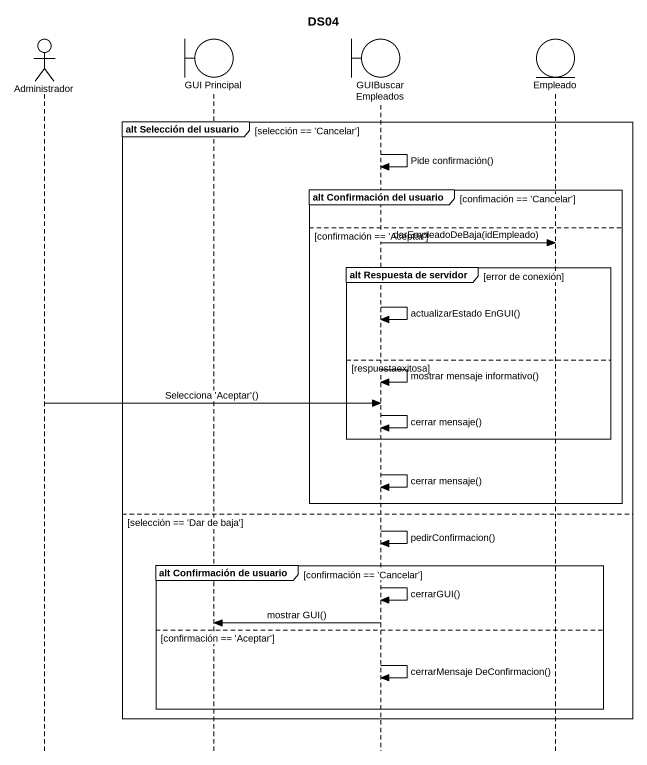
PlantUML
@startuml
title DS04
hide footbox
actor Administrador
boundary "GUI Principal" as GUI_Principal
boundary "GUIBuscar Empleados" as GUIBuscar_Empleados
entity Empleado

group alt Selección del usuario [selección == 'Cancelar']
  GUIBuscar_Empleados -> GUIBuscar_Empleados : Pide confirmación()
  group alt Confirmación del usuario [confimación == 'Cancelar']
  else confirmación == 'Aceptar'
    GUIBuscar_Empleados -> Empleado : darEmpleadoDeBaja(idEmpleado)
    group alt Respuesta de servidor [error de conexión]
      GUIBuscar_Empleados -> GUIBuscar_Empleados : actualizarEstado EnGUI()
    else respuestaexitosa
      GUIBuscar_Empleados -> GUIBuscar_Empleados : mostrar mensaje informativo()
      Administrador -> GUIBuscar_Empleados : Selecciona 'Aceptar'()
      GUIBuscar_Empleados -> GUIBuscar_Empleados : cerrar mensaje()
    end
    GUIBuscar_Empleados -> GUIBuscar_Empleados : cerrar mensaje()
  end
else selección == 'Dar de baja'
  GUIBuscar_Empleados -> GUIBuscar_Empleados : pedirConfirmacion()
  group alt Confirmación de usuario [confirmación == 'Cancelar']
    GUIBuscar_Empleados -> GUIBuscar_Empleados : cerrarGUI()
    GUIBuscar_Empleados -> GUI_Principal : mostrar GUI()
  else confirmación == 'Aceptar'
    GUIBuscar_Empleados -> GUIBuscar_Empleados : cerrarMensaje DeConfirmacion()
  end
end
@enduml
